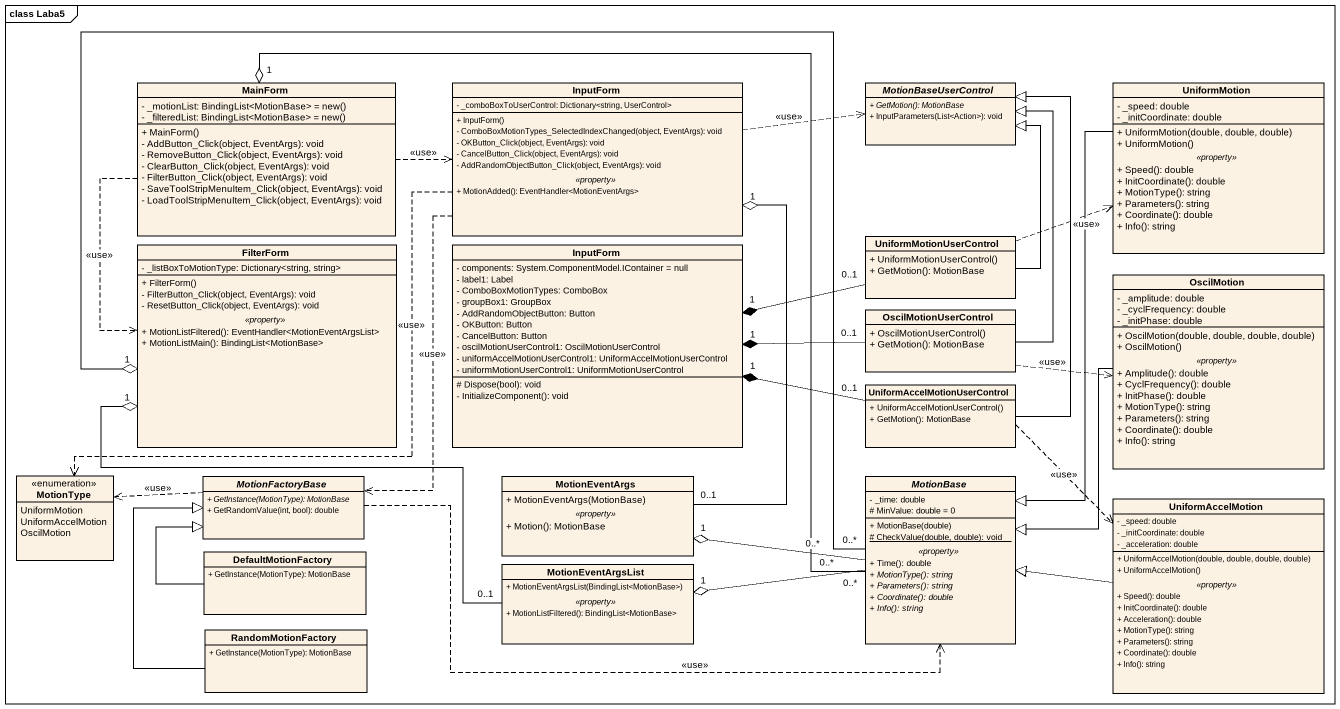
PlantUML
@startuml
mainframe class Laba5
hide circle
hide empty members
skinparam classAttributeIconSize 0
class MainForm {
  {field} - _motionList: BindingList<MotionBase> = new()
  {field} - _filteredList: BindingList<MotionBase> = new()
  + MainForm()
  - AddButton_Click(object, EventArgs): void
  - RemoveButton_Click(object, EventArgs): void
  - ClearButton_Click(object, EventArgs): void
  - FilterButton_Click(object, EventArgs): void
  - SaveToolStripMenuItem_Click(object, EventArgs): void
  - LoadToolStripMenuItem_Click(object, EventArgs): void
}
class InputForm {
  - _comboBoxToUserControl: Dictionary<string, UserControl>
  --
  + InputForm()
  - ComboBoxMotionTypes_SelectedIndexChanged(object, EventArgs): void
  - OKButton_Click(object, EventArgs): void
  - CancelButton_Click(object, EventArgs): void
  - AddRandomObjectButton_Click(object, EventArgs): void
  .. <<property>> ..
  + MotionAdded(): EventHandler<MotionEventArgs>
}
abstract class MotionBaseUserControl {
  {abstract} + GetMotion(): MotionBase
  + InputParameters(List<Action>): void
}
class UniformMotion {
  - _speed: double
  - _initCoordinate: double
  --
  + UniformMotion(double, double, double)
  + UniformMotion()
  .. <<property>> ..
  + Speed(): double
  + InitCoordinate(): double
  + MotionType(): string
  + Parameters(): string
  + Coordinate(): double
  + Info(): string
}
class UniformMotionUserControl {
  + UniformMotionUserControl()
  + GetMotion(): MotionBase
}
class FilterForm {
  - _listBoxToMotionType: Dictionary<string, string>
  --
  + FilterForm()
  - FilterButton_Click(object, EventArgs): void
  - ResetButton_Click(object, EventArgs): void
  .. <<property>> ..
  + MotionListFiltered(): EventHandler<MotionEventArgsList>
  + MotionListMain(): BindingList<MotionBase>
}
class "InputForm" as InputForm_2 {
  - components: System.ComponentModel.IContainer = null
  - label1: Label
  - ComboBoxMotionTypes: ComboBox
  - groupBox1: GroupBox
  - AddRandomObjectButton: Button
  - OKButton: Button
  - CancelButton: Button
  - oscilMotionUserControl1: OscilMotionUserControl
  - uniformAccelMotionUserControl1: UniformAccelMotionUserControl
  - uniformMotionUserControl1: UniformMotionUserControl
  # Dispose(bool): void
  - InitializeComponent(): void
}
class OscilMotion {
  - _amplitude: double
  - _cyclFrequency: double
  - _initPhase: double
  --
  + OscilMotion(double, double, double, double)
  + OscilMotion()
  .. <<property>> ..
  + Amplitude(): double
  + CyclFrequency(): double
  + InitPhase(): double
  + MotionType(): string
  + Parameters(): string
  + Coordinate(): double
  + Info(): string
}
class OscilMotionUserControl {
  + OscilMotionUserControl()
  + GetMotion(): MotionBase
}
class "UniformAccelMotionUserControl" as UniformAccelMotionUserContro {
  + UniformAccelMotionUserControl()
  + GetMotion(): MotionBase
}
enum MotionType {
  UniformMotion
  UniformAccelMotion
  OscilMotion
}
abstract class MotionFactoryBase {
  {abstract} + GetInstance(MotionType): MotionBase
  + GetRandomValue(int, bool): double
}
class MotionEventArgs {
  + MotionEventArgs(MotionBase)
  .. <<property>> ..
  + Motion(): MotionBase
}
abstract class MotionBase {
  - _time: double
  # MinValue: double = 0
  --
  + MotionBase(double)
  {static} # CheckValue(double, double): void
  .. <<property>> ..
  + Time(): double
  {abstract} + MotionType(): string
  {abstract} + Parameters(): string
  {abstract} + Coordinate(): double
  {abstract} + Info(): string
}
class UniformAccelMotion {
  - _speed: double
  - _initCoordinate: double
  - _acceleration: double
  --
  + UniformAccelMotion(double, double, double, double)
  + UniformAccelMotion()
  .. <<property>> ..
  + Speed(): double
  + InitCoordinate(): double
  + Acceleration(): double
  + MotionType(): string
  + Parameters(): string
  + Coordinate(): double
  + Info(): string
}
class DefaultMotionFactory {
  + GetInstance(MotionType): MotionBase
}
class MotionEventArgsList {
  + MotionEventArgsList(BindingList<MotionBase>)
  .. <<property>> ..
  + MotionListFiltered(): BindingList<MotionBase>
}
class RandomMotionFactory {
  + GetInstance(MotionType): MotionBase
}
MainForm .right.> InputForm : <<use>>
MainForm ..> FilterForm : <<use>>
InputForm .right.> MotionBaseUserControl : <<use>>
InputForm ..> MotionType : <<use>>
InputForm ..> MotionFactoryBase : <<use>>
UniformMotion --|> MotionBase
UniformMotionUserControl -up-|> MotionBaseUserControl
UniformMotionUserControl .right.> UniformMotion : <<use>>
UniformMotionUserControl "0..1" -left-* "1" InputForm_2
OscilMotion --|> MotionBase
OscilMotionUserControl -up-|> MotionBaseUserControl
OscilMotionUserControl "0..1" -left-* "1" InputForm_2
OscilMotionUserControl .right.> OscilMotion : <<use>>
UniformAccelMotionUserContro -up-|> MotionBaseUserControl
UniformAccelMotionUserContro "0..1" -left-* "1" InputForm_2
UniformAccelMotionUserContro ..> UniformAccelMotion : <<use>>
MotionFactoryBase .left.> MotionType : <<use>>
MotionFactoryBase .right.> MotionBase : <<use>>
MotionEventArgs "0..1" -up-o "1" InputForm
MotionBase "0..*" -left-o "1" MainForm
MotionBase "0..*" -left-o "1" FilterForm
MotionBase "0..*" -left-o "1" MotionEventArgs
MotionBase "0..*" -left-o "1" MotionEventArgsList
UniformAccelMotion -left-|> MotionBase
DefaultMotionFactory -up-|> MotionFactoryBase
MotionEventArgsList "0..1" -up-o "1" FilterForm
RandomMotionFactory -up-|> MotionFactoryBase
@enduml
